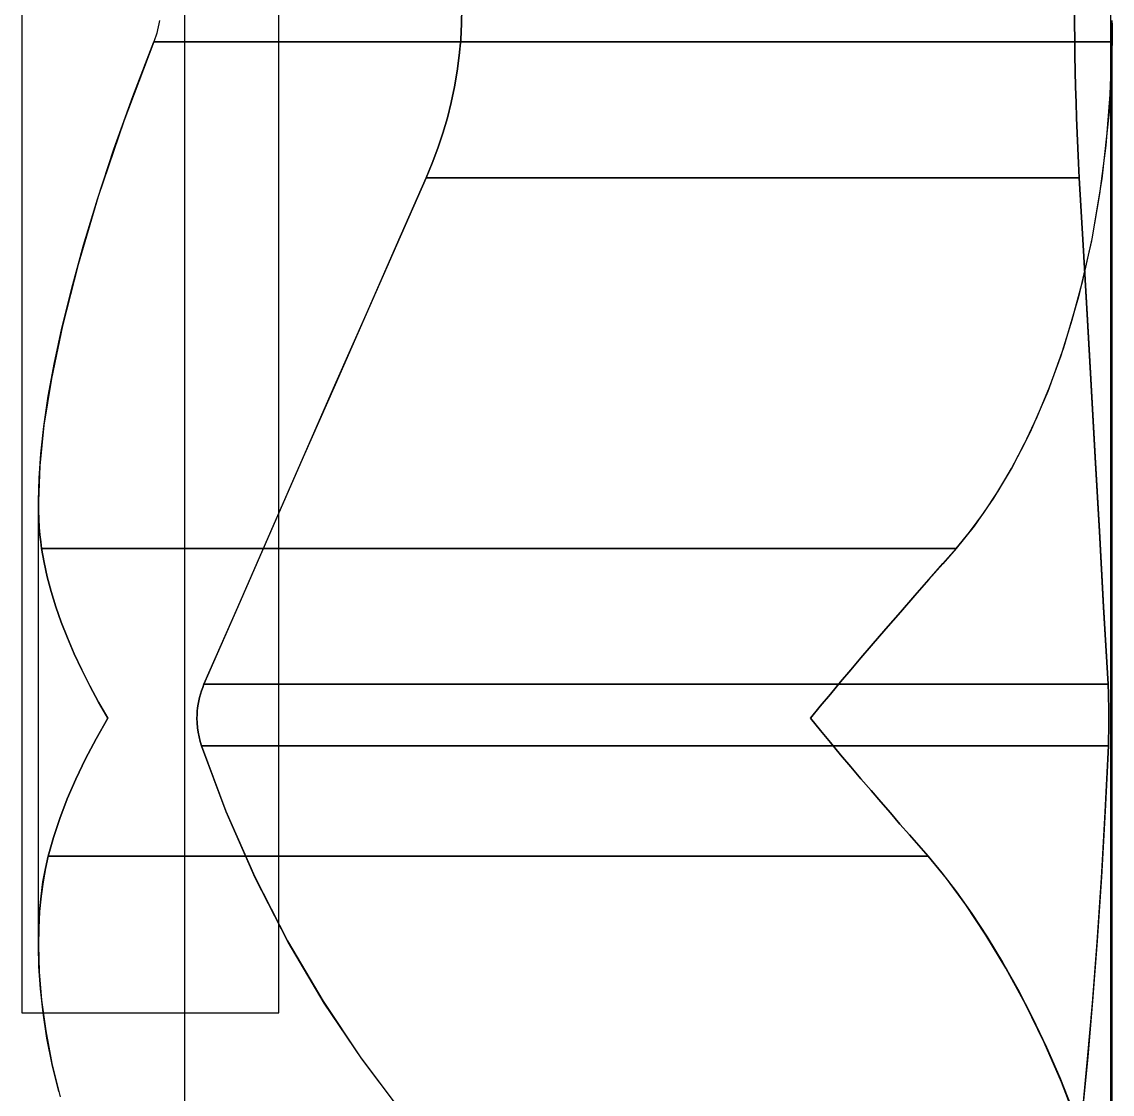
# Model space of a CAD drawing. Header units: millimetres. Extents: x 0 to 21.1, y -10.6 to 6.2.
# Drawn here: x 16.24 to 17.597, y -9.801 to -8.467 of the extents above; entities that cross this region are included whole.
import ezdxf

# ---------------------------------------------------------------- set-up
doc = ezdxf.new("R2010")
doc.units = ezdxf.units.MM
doc.layers.add('MAIN-1', color=7, linetype='Continuous')
doc.layers.add('MAIN-2', color=7, linetype='Continuous')

# ---------------------------------------------------------------- blocks, each defined once
blk = doc.blocks.new('D-Sub9 1.338168-2 right side')
at = {"layer": 'MAIN-1'}
for p, q in [((-1.46, 0), (-1.46, -2.4)), ((-1.2888, -1.1658), (-1.2895, -1.1697)), ((-0.1032, -1.1688), (-0.1032, -1.1657)), ((-1.2911, -1.1774), (-1.2921, -1.1812)), ((-1.2902, -1.1736), (-1.2911, -1.1774)), ((-1.2895, -1.1697), (-1.2902, -1.1736)), ((-0.1032, -1.1728), (-0.1032, -1.1688)), ((-0.1032, -1.1692), (-0.1032, -1.1688)), ((-0.1032, -2.7609), (-0.1032, -1.1688)), ((-0.1032, -1.1697), (-0.1032, -1.1692)), ((-0.1032, -1.1702), (-0.1032, -1.1697)), ((-0.1032, -1.1707), (-0.1032, -1.1702)), ((-0.1032, -1.1712), (-0.1032, -1.1707)), ((-0.1032, -1.1716), (-0.1032, -1.1712)), ((-0.1032, -1.1768), (-0.1032, -1.1728)), ((-0.1032, -1.1808), (-0.1032, -1.1768)), ((-1.2958, -1.1923), (-1.3331, -1.2908)), ((-1.322, -1.2602), (-1.2958, -1.1923)), ((-1.2945, -1.1886), (-1.2958, -1.1923)), ((-0.1033, -1.1923), (-1.2958, -1.1923)), ((-1.2932, -1.185), (-1.2945, -1.1886)), ((-1.2921, -1.1812), (-1.2932, -1.185)), ((-0.1033, -1.1923), (-0.107, -1.2791)), ((-0.1033, -1.1885), (-0.1032, -1.1847)), ((-0.1033, -1.1923), (-0.1033, -1.1885)), ((-0.1032, -1.1847), (-0.1032, -1.1808)), ((-1.3453, -1.3257), (-1.322, -1.2602)), ((-0.107, -1.2791), (-0.1159, -1.3626)), ((-1.3331, -1.2908), (-1.3648, -1.3846)), ((-1.3659, -1.388), (-1.3453, -1.3257)), ((-0.1159, -1.3626), (-0.1288, -1.4395)), ((-1.3648, -1.3846), (-1.39, -1.469)), ((-1.3833, -1.4453), (-1.3659, -1.388)), ((-1.3979, -1.4985), (-1.3833, -1.4453)), ((-0.1288, -1.4395), (-0.145, -1.5095)), ((-1.39, -1.469), (-1.4094, -1.5455)), ((-1.4101, -1.5485), (-1.3979, -1.4985)), ((-0.145, -1.5095), (-0.1637, -1.5728)), ((-1.4094, -1.5455), (-1.4232, -1.6108)), ((-1.4198, -1.5931), (-1.4101, -1.5485)), ((-0.1637, -1.5728), (-0.1834, -1.6272)), ((-1.4271, -1.6331), (-1.4198, -1.5931)), ((-1.4232, -1.6108), (-1.4324, -1.6691)), ((-0.1834, -1.6272), (-0.2053, -1.6775)), ((-1.4326, -1.6708), (-1.4271, -1.6331)), ((-1.4324, -1.6691), (-1.4377, -1.7196)), ((-1.4365, -1.7048), (-1.4326, -1.6708)), ((-0.2053, -1.6775), (-0.2275, -1.7211)), ((-1.4386, -1.7348), (-1.4365, -1.7048)), ((-1.4377, -1.7196), (-1.4393, -1.7636)), ((-0.2275, -1.7211), (-0.2508, -1.7598)), ((-1.4393, -1.7636), (-1.4386, -1.7348)), ((-1.4392, -1.7749), (-1.4393, -1.7636)), ((-1.4393, -2.3145), (-1.4393, -1.7637)), ((-0.2508, -1.7598), (-0.275, -1.7947)), ((-1.4388, -1.7857), (-1.4392, -1.7749)), ((-1.4382, -1.7958), (-1.4388, -1.7857)), ((-1.4375, -1.8052), (-1.4382, -1.7958)), ((-0.275, -1.7947), (-0.2975, -1.8223)), ((-1.4365, -1.814), (-1.4375, -1.8052)), ((-1.4353, -1.8223), (-1.4365, -1.814)), ((-1.4353, -1.8223), (-1.4323, -1.8398)), ((-0.2975, -1.8223), (-1.4353, -1.8223)), ((-0.3141, -1.8412), (-0.2975, -1.8223)), ((-1.4323, -1.8398), (-1.4283, -1.8577)), ((-0.3312, -1.8608), (-0.3141, -1.8412)), ((-1.4283, -1.8577), (-1.4234, -1.8761)), ((-0.3488, -1.8808), (-0.3312, -1.8608)), ((-1.4234, -1.8761), (-1.4176, -1.895)), ((-0.3667, -1.9014), (-0.3488, -1.8808)), ((-1.4176, -1.895), (-1.4109, -1.9142)), ((-0.3849, -1.9223), (-0.3667, -1.9014)), ((-1.4109, -1.9142), (-1.4033, -1.9337)), ((-0.4032, -1.9436), (-0.3849, -1.9223)), ((-1.4033, -1.9337), (-1.3948, -1.9534)), ((-1.3948, -1.9534), (-1.3855, -1.9733)), ((-0.4159, -1.9584), (-0.4032, -1.9436)), ((-0.4286, -1.9733), (-0.4159, -1.9584)), ((-1.3855, -1.9733), (-1.3754, -1.9933)), ((-0.4413, -1.9883), (-0.4286, -1.9733)), ((-1.3754, -1.9933), (-1.3646, -2.0134)), ((-0.4539, -2.0034), (-0.4413, -1.9883)), ((-0.4664, -2.0185), (-0.4539, -2.0034)), ((-1.3646, -2.0134), (-1.3529, -2.0336)), ((-0.4788, -2.0336), (-0.4664, -2.0185)), ((-1.3529, -2.0336), (-1.3674, -2.059)), ((-0.4663, -2.0488), (-0.4788, -2.0336)), ((-0.4538, -2.0639), (-0.4663, -2.0488)), ((-1.3674, -2.059), (-1.3807, -2.0842)), ((-0.4412, -2.0789), (-0.4538, -2.0639)), ((-1.3807, -2.0842), (-1.3927, -2.1092)), ((-0.4285, -2.0939), (-0.4412, -2.0789)), ((-0.4159, -2.1088), (-0.4285, -2.0939)), ((-1.3927, -2.1092), (-1.4034, -2.1338)), ((-0.4032, -2.1236), (-0.4159, -2.1088)), ((-0.3912, -2.1376), (-0.4032, -2.1236)), ((-1.4034, -2.1338), (-1.4128, -2.1581)), ((-0.3792, -2.1514), (-0.3912, -2.1376)), ((-0.3673, -2.1651), (-0.3792, -2.1514)), ((-1.4128, -2.1581), (-1.4207, -2.1819)), ((-0.3555, -2.1787), (-0.3673, -2.1651)), ((-1.4207, -2.1819), (-1.4272, -2.2052)), ((-0.3438, -2.192), (-0.3555, -2.1787)), ((-0.3323, -2.2052), (-0.3438, -2.192)), ((-1.4272, -2.2052), (-1.4307, -2.2204)), ((-0.3323, -2.2052), (-1.4272, -2.2052)), ((-0.3093, -2.233), (-0.3323, -2.2052)), ((-1.4307, -2.2204), (-1.4336, -2.2369)), ((-1.4336, -2.2369), (-1.4361, -2.2548)), ((-0.285, -2.266), (-0.3093, -2.233)), ((-1.4361, -2.2548), (-1.4379, -2.274)), ((-1.4379, -2.274), (-1.439, -2.2945)), ((-0.2599, -2.3037), (-0.285, -2.266)), ((-1.439, -2.2945), (-1.4393, -2.3164)), ((-0.2349, -2.3453), (-0.2599, -2.3037)), ((-1.4393, -2.3164), (-1.4383, -2.349)), ((-1.4387, -2.3425), (-1.4393, -2.3164)), ((-1.4368, -2.3703), (-1.4387, -2.3425)), ((-0.2104, -2.3903), (-0.2349, -2.3453)), ((-1.4383, -2.349), (-1.4354, -2.3844)), ((-1.4336, -2.4), (-1.4368, -2.3703)), ((-1.4354, -2.3844), (-1.4303, -2.4225)), ((-1.46, -2.4), (-1.4336, -2.4)), ((-1.4288, -2.4314), (-1.4336, -2.4)), ((-0.1871, -2.4381), (-0.2104, -2.3903)), ((-1.4303, -2.4225), (-1.4225, -2.4631)), ((-1.4222, -2.4644), (-1.4288, -2.4314)), ((-0.1655, -2.4878), (-0.1871, -2.4381)), ((-1.4225, -2.4631), (-1.4122, -2.5045)), ((-1.414, -2.4979), (-1.4222, -2.4644)), ((-0.1462, -2.5387), (-0.1655, -2.4878))]:
    blk.add_line(p, q, dxfattribs=at)
at = {"layer": 'MAIN-2'}
for p, q in [((-1.14, -2.4), (-1.14, 0.8)), ((-1.2574, 0), (-1.2574, -2.8026)), ((-1.2574, 0), (-1.2574, -2.8026)), ((-1.2574, 0), (-1.2574, -2.8026)), ((-1.2574, 0), (-1.2574, -2.8026)), ((-0.1053, 0), (-0.1053, -2.8026)), ((-0.1053, 0), (-0.1053, -2.8026)), ((-0.1053, 0), (-0.1053, -2.8026)), ((-0.1053, 0), (-0.1053, -2.8026)), ((-0.9128, -1.1697), (-0.9125, -1.15)), ((-0.9125, -1.15), (-0.9128, -1.1697)), ((-0.9128, -1.1697), (-0.9125, -1.15)), ((-0.9125, -1.15), (-0.9128, -1.1697)), ((-0.1499, -1.15), (-0.1499, -1.1697)), ((-0.1499, -1.1697), (-0.1499, -1.15)), ((-0.1499, -1.15), (-0.1499, -1.1697)), ((-0.1499, -1.1697), (-0.1499, -1.15)), ((-0.9139, -1.1894), (-0.9128, -1.1697)), ((-0.9128, -1.1697), (-0.9139, -1.1894)), ((-0.9139, -1.1894), (-0.9128, -1.1697)), ((-0.9128, -1.1697), (-0.9139, -1.1894)), ((-0.1499, -1.1697), (-0.1497, -1.1894)), ((-0.1497, -1.1894), (-0.1499, -1.1697)), ((-0.1499, -1.1697), (-0.1497, -1.1894)), ((-0.1497, -1.1894), (-0.1499, -1.1697)), ((-0.1032, -1.1688), (-0.1032, -1.1728)), ((-0.1032, -1.1688), (-0.1032, -1.1728)), ((-0.1032, -1.1752), (-0.1032, -1.1716)), ((-0.1032, -1.1728), (-0.1032, -1.1768)), ((-0.1032, -1.1728), (-0.1032, -1.1768)), ((-0.1032, -1.1787), (-0.1032, -1.1752)), ((-0.1032, -1.1768), (-0.1032, -1.1808)), ((-0.1032, -1.1768), (-0.1032, -1.1808)), ((-0.1032, -1.1822), (-0.1032, -1.1787)), ((-0.1033, -1.1923), (-1.2958, -1.1923)), ((-1.2958, -1.1923), (-0.1033, -1.1923)), ((-1.2958, -1.1923), (-0.1033, -1.1923)), ((-0.9158, -1.2091), (-0.9139, -1.1894)), ((-0.9139, -1.1894), (-0.9158, -1.2091)), ((-0.9158, -1.2091), (-0.9139, -1.1894)), ((-0.9139, -1.1894), (-0.9158, -1.2091)), ((-0.1497, -1.1894), (-0.1495, -1.2091)), ((-0.1495, -1.2091), (-0.1497, -1.1894)), ((-0.1497, -1.1894), (-0.1495, -1.2091)), ((-0.1495, -1.2091), (-0.1497, -1.1894)), ((-0.1033, -1.1923), (-0.107, -1.2791)), ((-0.1056, -1.2578), (-0.1033, -1.1923)), ((-0.1056, -1.2578), (-0.1033, -1.1923)), ((-0.1032, -1.1847), (-0.1033, -1.1885)), ((-0.1032, -1.1847), (-0.1033, -1.1885)), ((-0.1033, -1.1889), (-0.1032, -1.1856)), ((-0.1033, -1.1885), (-0.1033, -1.1923)), ((-0.1033, -1.1885), (-0.1033, -1.1923)), ((-0.1033, -1.1923), (-0.1033, -1.1889)), ((-0.1032, -1.1808), (-0.1032, -1.1847)), ((-0.1032, -1.1808), (-0.1032, -1.1847)), ((-0.1032, -1.1856), (-0.1032, -1.1822)), ((-0.9184, -1.2287), (-0.9158, -1.2091)), ((-0.9158, -1.2091), (-0.9184, -1.2287)), ((-0.9184, -1.2287), (-0.9158, -1.2091)), ((-0.9158, -1.2091), (-0.9184, -1.2287)), ((-0.1495, -1.2091), (-0.1492, -1.2287)), ((-0.1492, -1.2287), (-0.1495, -1.2091)), ((-0.1495, -1.2091), (-0.1492, -1.2287)), ((-0.1492, -1.2287), (-0.1495, -1.2091)), ((-0.9217, -1.2482), (-0.9184, -1.2287)), ((-0.9184, -1.2287), (-0.9217, -1.2482)), ((-0.9217, -1.2482), (-0.9184, -1.2287)), ((-0.9184, -1.2287), (-0.9217, -1.2482)), ((-0.1492, -1.2287), (-0.1487, -1.2482)), ((-0.1487, -1.2482), (-0.1492, -1.2287)), ((-0.1492, -1.2287), (-0.1487, -1.2482)), ((-0.1487, -1.2482), (-0.1492, -1.2287)), ((-0.9258, -1.2676), (-0.9217, -1.2482)), ((-0.9217, -1.2482), (-0.9258, -1.2676)), ((-0.9258, -1.2676), (-0.9217, -1.2482)), ((-0.9217, -1.2482), (-0.9258, -1.2676)), ((-0.1487, -1.2482), (-0.1482, -1.2676)), ((-0.1482, -1.2676), (-0.1487, -1.2482)), ((-0.1487, -1.2482), (-0.1482, -1.2676)), ((-0.1482, -1.2676), (-0.1487, -1.2482)), ((-0.1108, -1.321), (-0.1056, -1.2578)), ((-0.1108, -1.321), (-0.1056, -1.2578)), ((-0.9305, -1.2868), (-0.9258, -1.2676)), ((-0.9258, -1.2676), (-0.9305, -1.2868)), ((-0.9305, -1.2868), (-0.9258, -1.2676)), ((-0.9258, -1.2676), (-0.9305, -1.2868)), ((-0.1482, -1.2676), (-0.1476, -1.2868)), ((-0.1476, -1.2868), (-0.1482, -1.2676)), ((-0.1482, -1.2676), (-0.1476, -1.2868)), ((-0.1476, -1.2868), (-0.1482, -1.2676)), ((-0.9361, -1.3058), (-0.9305, -1.2868)), ((-0.9305, -1.2868), (-0.9361, -1.3058)), ((-0.9361, -1.3058), (-0.9305, -1.2868)), ((-0.9305, -1.2868), (-0.9361, -1.3058)), ((-0.1476, -1.2868), (-0.1469, -1.3058)), ((-0.1469, -1.3058), (-0.1476, -1.2868)), ((-0.1476, -1.2868), (-0.1469, -1.3058)), ((-0.1469, -1.3058), (-0.1476, -1.2868)), ((-0.107, -1.2791), (-0.1159, -1.3626)), ((-0.9423, -1.3246), (-0.9361, -1.3058)), ((-0.9361, -1.3058), (-0.9423, -1.3246)), ((-0.9423, -1.3246), (-0.9361, -1.3058)), ((-0.9361, -1.3058), (-0.9423, -1.3246)), ((-0.1469, -1.3058), (-0.1461, -1.3246)), ((-0.1461, -1.3246), (-0.1469, -1.3058)), ((-0.1469, -1.3058), (-0.1461, -1.3246)), ((-0.1461, -1.3246), (-0.1469, -1.3058)), ((-0.9492, -1.3431), (-0.9423, -1.3246)), ((-0.9423, -1.3246), (-0.9492, -1.3431)), ((-0.9492, -1.3431), (-0.9423, -1.3246)), ((-0.9423, -1.3246), (-0.9492, -1.3431)), ((-0.1461, -1.3246), (-0.1452, -1.3431)), ((-0.1452, -1.3431), (-0.1461, -1.3246)), ((-0.1461, -1.3246), (-0.1452, -1.3431)), ((-0.1452, -1.3431), (-0.1461, -1.3246)), ((-0.1186, -1.3814), (-0.1108, -1.321)), ((-0.1186, -1.3814), (-0.1108, -1.321)), ((-0.9569, -1.3613), (-0.9492, -1.3431)), ((-0.9492, -1.3431), (-0.9569, -1.3613)), ((-0.9569, -1.3613), (-0.9492, -1.3431)), ((-0.9492, -1.3431), (-0.9569, -1.3613)), ((-0.1452, -1.3431), (-0.1442, -1.3613)), ((-0.1442, -1.3613), (-0.1452, -1.3431)), ((-0.1452, -1.3431), (-0.1442, -1.3613)), ((-0.1442, -1.3613), (-0.1452, -1.3431)), ((-0.9939, -1.4453), (-0.9569, -1.3613)), ((-0.9939, -1.4453), (-0.9569, -1.3613)), ((-0.9569, -1.3613), (-0.9938, -1.4451)), ((-0.9569, -1.3613), (-0.9938, -1.4451)), ((-0.1442, -1.3613), (-0.9569, -1.3613)), ((-0.9569, -1.3613), (-0.1442, -1.3613)), ((-0.1442, -1.3613), (-0.9569, -1.3613)), ((-0.9569, -1.3613), (-0.1442, -1.3613)), ((-0.1394, -1.4453), (-0.1442, -1.3613)), ((-0.1442, -1.3613), (-0.1394, -1.4451)), ((-0.1394, -1.4453), (-0.1442, -1.3613)), ((-0.1442, -1.3613), (-0.1394, -1.4451)), ((-0.1159, -1.3626), (-0.1288, -1.4395)), ((-0.1283, -1.4372), (-0.1186, -1.3814)), ((-0.1283, -1.4372), (-0.1186, -1.3814)), ((-0.1398, -1.489), (-0.1283, -1.4372)), ((-0.1398, -1.489), (-0.1283, -1.4372)), ((-1.0317, -1.5313), (-0.9939, -1.4453)), ((-1.0317, -1.5313), (-0.9939, -1.4453)), ((-0.9938, -1.4451), (-1.0316, -1.531)), ((-0.9938, -1.4451), (-1.0316, -1.531)), ((-0.1288, -1.4395), (-0.145, -1.5095)), ((-0.1394, -1.4451), (-0.1345, -1.531)), ((-0.1394, -1.4451), (-0.1345, -1.531)), ((-0.1345, -1.5313), (-0.1394, -1.4453)), ((-0.1345, -1.5313), (-0.1394, -1.4453)), ((-0.153, -1.538), (-0.1398, -1.489)), ((-0.153, -1.538), (-0.1398, -1.489)), ((-0.145, -1.5095), (-0.1637, -1.5728)), ((-1.0704, -1.6193), (-1.0317, -1.5313)), ((-1.0704, -1.6193), (-1.0317, -1.5313)), ((-1.0316, -1.531), (-1.0702, -1.6189)), ((-1.0316, -1.531), (-1.0702, -1.6189)), ((-0.1345, -1.531), (-0.1295, -1.6189)), ((-0.1345, -1.531), (-0.1295, -1.6189)), ((-0.1295, -1.6193), (-0.1345, -1.5313)), ((-0.1295, -1.6193), (-0.1345, -1.5313)), ((-0.1669, -1.5823), (-0.153, -1.538)), ((-0.1669, -1.5823), (-0.153, -1.538)), ((-0.1637, -1.5728), (-0.1834, -1.6272)), ((-0.1813, -1.6217), (-0.1669, -1.5823)), ((-0.1813, -1.6217), (-0.1669, -1.5823)), ((-1.1099, -1.7093), (-1.0704, -1.6193)), ((-1.1099, -1.7093), (-1.0704, -1.6193)), ((-1.0702, -1.6189), (-1.1097, -1.7089)), ((-1.0702, -1.6189), (-1.1097, -1.7089)), ((-0.1834, -1.6272), (-0.2053, -1.6775)), ((-0.1967, -1.6587), (-0.1813, -1.6217)), ((-0.1967, -1.6587), (-0.1813, -1.6217)), ((-0.1295, -1.6189), (-0.1244, -1.7089)), ((-0.1295, -1.6189), (-0.1244, -1.7089)), ((-0.1244, -1.7093), (-0.1295, -1.6193)), ((-0.1244, -1.7093), (-0.1295, -1.6193)), ((-0.2128, -1.693), (-0.1967, -1.6587)), ((-0.2128, -1.693), (-0.1967, -1.6587)), ((-0.2053, -1.6775), (-0.2275, -1.7211)), ((-0.2286, -1.7231), (-0.2128, -1.693)), ((-0.2286, -1.7231), (-0.2128, -1.693)), ((-1.1502, -1.8013), (-1.1099, -1.7093)), ((-1.1502, -1.8013), (-1.1099, -1.7093)), ((-1.1097, -1.7089), (-1.1501, -1.801)), ((-1.1097, -1.7089), (-1.1501, -1.801)), ((-0.1244, -1.7089), (-0.1192, -1.801)), ((-0.1244, -1.7089), (-0.1192, -1.801)), ((-0.1192, -1.8013), (-0.1244, -1.7093)), ((-0.1192, -1.8013), (-0.1244, -1.7093)), ((-0.2275, -1.7211), (-0.2508, -1.7598)), ((-0.2452, -1.7511), (-0.2286, -1.7231)), ((-0.2452, -1.7511), (-0.2286, -1.7231)), ((-1.4392, -1.7749), (-1.4393, -1.7636)), ((-1.4393, -1.7636), (-1.4392, -1.7751)), ((-1.4393, -1.7636), (-1.4392, -1.7751)), ((-1.4393, -2.3145), (-1.4393, -1.7637)), ((-0.2508, -1.7598), (-0.275, -1.7947)), ((-0.263, -1.7781), (-0.2452, -1.7511)), ((-0.263, -1.7781), (-0.2452, -1.7511)), ((-1.4388, -1.7857), (-1.4392, -1.7749)), ((-1.4392, -1.7751), (-1.4388, -1.7861)), ((-1.4392, -1.7751), (-1.4388, -1.7861)), ((-1.4382, -1.7958), (-1.4388, -1.7857)), ((-1.4388, -1.7861), (-1.4382, -1.7962)), ((-1.4388, -1.7861), (-1.4382, -1.7962)), ((-0.2806, -1.8019), (-0.263, -1.7781)), ((-0.2806, -1.8019), (-0.263, -1.7781)), ((-1.4375, -1.8052), (-1.4382, -1.7958)), ((-1.4382, -1.7962), (-1.4374, -1.8056)), ((-1.4382, -1.7962), (-1.4374, -1.8056)), ((-1.1913, -1.8953), (-1.1502, -1.8013)), ((-1.1913, -1.8953), (-1.1502, -1.8013)), ((-1.1501, -1.801), (-1.1912, -1.8951)), ((-1.1501, -1.801), (-1.1912, -1.8951)), ((-0.275, -1.7947), (-0.2975, -1.8223)), ((-0.2975, -1.8223), (-0.2806, -1.8019)), ((-0.2975, -1.8223), (-0.2806, -1.8019)), ((-0.1192, -1.801), (-0.1139, -1.8951)), ((-0.1192, -1.801), (-0.1139, -1.8951)), ((-0.1139, -1.8953), (-0.1192, -1.8013)), ((-0.1139, -1.8953), (-0.1192, -1.8013)), ((-1.4365, -1.814), (-1.4375, -1.8052)), ((-1.4374, -1.8056), (-1.4364, -1.8142)), ((-1.4374, -1.8056), (-1.4364, -1.8142)), ((-1.4353, -1.8223), (-1.4365, -1.814)), ((-1.4364, -1.8142), (-1.4353, -1.8223)), ((-1.4364, -1.8142), (-1.4353, -1.8223)), ((-1.4353, -1.8223), (-1.4323, -1.8398)), ((-0.2975, -1.8223), (-1.4353, -1.8223)), ((-1.4353, -1.8223), (-0.2975, -1.8223)), ((-1.4323, -1.8398), (-1.4353, -1.8223)), ((-1.4353, -1.8223), (-0.2975, -1.8223)), ((-1.4323, -1.8398), (-1.4353, -1.8223)), ((-0.2975, -1.8223), (-0.3141, -1.8413)), ((-0.2975, -1.8223), (-0.3141, -1.8413)), ((-0.3141, -1.8412), (-0.2975, -1.8223)), ((-1.4323, -1.8398), (-1.4283, -1.8577)), ((-1.4283, -1.8577), (-1.4323, -1.8398)), ((-1.4283, -1.8577), (-1.4323, -1.8398)), ((-0.3312, -1.8608), (-0.3141, -1.8412)), ((-0.3141, -1.8413), (-0.3312, -1.8608)), ((-0.3141, -1.8413), (-0.3312, -1.8608)), ((-1.4283, -1.8577), (-1.4234, -1.8761)), ((-1.4234, -1.8761), (-1.4283, -1.8577)), ((-1.4234, -1.8761), (-1.4283, -1.8577)), ((-0.3312, -1.8608), (-0.3488, -1.8809)), ((-0.3312, -1.8608), (-0.3488, -1.8809)), ((-0.3488, -1.8808), (-0.3312, -1.8608)), ((-1.4234, -1.8761), (-1.4176, -1.895)), ((-1.4176, -1.895), (-1.4234, -1.8761)), ((-1.4176, -1.895), (-1.4234, -1.8761)), ((-0.3667, -1.9014), (-0.3488, -1.8808)), ((-0.3488, -1.8809), (-0.3667, -1.9014)), ((-0.3488, -1.8809), (-0.3667, -1.9014)), ((-1.4176, -1.895), (-1.4109, -1.9142)), ((-1.4109, -1.9142), (-1.4176, -1.895)), ((-1.4109, -1.9142), (-1.4176, -1.895)), ((-1.1912, -1.8951), (-1.2333, -1.9913)), ((-1.1912, -1.8951), (-1.2333, -1.9913)), ((-1.2333, -1.9913), (-1.1913, -1.8953)), ((-1.2333, -1.9913), (-1.1913, -1.8953)), ((-0.1139, -1.8951), (-0.1084, -1.9913)), ((-0.1139, -1.8951), (-0.1084, -1.9913)), ((-0.1084, -1.9913), (-0.1139, -1.8953)), ((-0.1084, -1.9913), (-0.1139, -1.8953)), ((-0.3667, -1.9014), (-0.3849, -1.9223)), ((-0.3667, -1.9014), (-0.3849, -1.9223)), ((-0.3849, -1.9223), (-0.3667, -1.9014)), ((-1.4109, -1.9142), (-1.4033, -1.9337)), ((-1.4033, -1.9337), (-1.4109, -1.9142)), ((-1.4033, -1.9337), (-1.4109, -1.9142)), ((-0.3849, -1.9223), (-0.4032, -1.9436)), ((-0.3849, -1.9223), (-0.4032, -1.9436)), ((-0.4032, -1.9436), (-0.3849, -1.9223)), ((-1.4033, -1.9337), (-1.3948, -1.9534)), ((-1.3948, -1.9534), (-1.4033, -1.9337)), ((-1.3948, -1.9534), (-1.4033, -1.9337)), ((-1.3948, -1.9534), (-1.3855, -1.9733)), ((-1.3855, -1.9733), (-1.3948, -1.9534)), ((-1.3855, -1.9733), (-1.3948, -1.9534)), ((-0.4159, -1.9584), (-0.4032, -1.9436)), ((-0.4032, -1.9436), (-0.4159, -1.9584)), ((-0.4032, -1.9436), (-0.4159, -1.9584)), ((-0.4286, -1.9733), (-0.4159, -1.9584)), ((-0.4159, -1.9584), (-0.4286, -1.9733)), ((-0.4159, -1.9584), (-0.4286, -1.9733)), ((-1.3855, -1.9733), (-1.3754, -1.9933)), ((-1.3754, -1.9933), (-1.3855, -1.9733)), ((-1.3754, -1.9933), (-1.3855, -1.9733)), ((-0.4413, -1.9883), (-0.4286, -1.9733)), ((-0.4286, -1.9733), (-0.4413, -1.9883)), ((-0.4286, -1.9733), (-0.4413, -1.9883)), ((-1.3754, -1.9933), (-1.3646, -2.0134)), ((-1.3646, -2.0134), (-1.3754, -1.9933)), ((-1.3646, -2.0134), (-1.3754, -1.9933)), ((-1.2349, -1.9953), (-1.2333, -1.9913)), ((-1.2333, -1.9913), (-1.2349, -1.9953)), ((-1.2349, -1.9953), (-1.2333, -1.9913)), ((-1.2333, -1.9913), (-1.2349, -1.9953)), ((-0.1084, -1.9913), (-1.2333, -1.9913)), ((-1.2333, -1.9913), (-0.1084, -1.9913)), ((-0.1084, -1.9913), (-1.2333, -1.9913)), ((-1.2333, -1.9913), (-0.1084, -1.9913)), ((-0.4539, -2.0034), (-0.4413, -1.9883)), ((-0.4413, -1.9883), (-0.4539, -2.0034)), ((-0.4413, -1.9883), (-0.4539, -2.0034)), ((-0.1084, -1.9913), (-0.1082, -1.9953)), ((-0.1082, -1.9953), (-0.1084, -1.9913)), ((-0.1084, -1.9913), (-0.1082, -1.9953)), ((-0.1082, -1.9953), (-0.1084, -1.9913)), ((-1.2398, -2.0119), (-1.2389, -2.0077)), ((-1.2389, -2.0077), (-1.2398, -2.0119)), ((-1.2398, -2.0119), (-1.2389, -2.0077)), ((-1.2389, -2.0077), (-1.2398, -2.0119)), ((-1.2389, -2.0077), (-1.2377, -2.0035)), ((-1.2377, -2.0035), (-1.2389, -2.0077)), ((-1.2389, -2.0077), (-1.2377, -2.0035)), ((-1.2377, -2.0035), (-1.2389, -2.0077)), ((-1.2377, -2.0035), (-1.2364, -1.9994)), ((-1.2364, -1.9994), (-1.2377, -2.0035)), ((-1.2377, -2.0035), (-1.2364, -1.9994)), ((-1.2364, -1.9994), (-1.2377, -2.0035)), ((-1.2364, -1.9994), (-1.2349, -1.9953)), ((-1.2349, -1.9953), (-1.2364, -1.9994)), ((-1.2364, -1.9994), (-1.2349, -1.9953)), ((-1.2349, -1.9953), (-1.2364, -1.9994)), ((-0.4664, -2.0185), (-0.4539, -2.0034)), ((-0.4539, -2.0034), (-0.4664, -2.0185)), ((-0.4539, -2.0034), (-0.4664, -2.0185)), ((-0.1082, -1.9953), (-0.108, -1.9994)), ((-0.108, -1.9994), (-0.1082, -1.9953)), ((-0.1082, -1.9953), (-0.108, -1.9994)), ((-0.108, -1.9994), (-0.1082, -1.9953)), ((-0.108, -1.9994), (-0.1079, -2.0035)), ((-0.1079, -2.0035), (-0.108, -1.9994)), ((-0.108, -1.9994), (-0.1079, -2.0035)), ((-0.1079, -2.0035), (-0.108, -1.9994)), ((-0.1079, -2.0035), (-0.1077, -2.0077)), ((-0.1077, -2.0077), (-0.1079, -2.0035)), ((-0.1079, -2.0035), (-0.1077, -2.0077)), ((-0.1077, -2.0077), (-0.1079, -2.0035)), ((-0.1077, -2.0077), (-0.1076, -2.0119)), ((-0.1076, -2.0119), (-0.1077, -2.0077)), ((-0.1077, -2.0077), (-0.1076, -2.0119)), ((-0.1076, -2.0119), (-0.1077, -2.0077)), ((-1.3646, -2.0134), (-1.3529, -2.0336)), ((-1.3529, -2.0336), (-1.3646, -2.0134)), ((-1.3529, -2.0336), (-1.3646, -2.0134)), ((-1.2417, -2.0249), (-1.2413, -2.0205)), ((-1.2413, -2.0205), (-1.2417, -2.0249)), ((-1.2417, -2.0249), (-1.2413, -2.0205)), ((-1.2413, -2.0205), (-1.2417, -2.0249)), ((-1.2413, -2.0205), (-1.2406, -2.0162)), ((-1.2406, -2.0162), (-1.2413, -2.0205)), ((-1.2413, -2.0205), (-1.2406, -2.0162)), ((-1.2406, -2.0162), (-1.2413, -2.0205)), ((-1.2406, -2.0162), (-1.2398, -2.0119)), ((-1.2398, -2.0119), (-1.2406, -2.0162)), ((-1.2406, -2.0162), (-1.2398, -2.0119)), ((-1.2398, -2.0119), (-1.2406, -2.0162)), ((-0.4788, -2.0336), (-0.4664, -2.0185)), ((-0.4664, -2.0185), (-0.4788, -2.0336)), ((-0.4664, -2.0185), (-0.4788, -2.0336)), ((-0.1076, -2.0119), (-0.1075, -2.0162)), ((-0.1075, -2.0162), (-0.1076, -2.0119)), ((-0.1076, -2.0119), (-0.1075, -2.0162)), ((-0.1075, -2.0162), (-0.1076, -2.0119)), ((-0.1075, -2.0162), (-0.1074, -2.0205)), ((-0.1074, -2.0205), (-0.1075, -2.0162)), ((-0.1075, -2.0162), (-0.1074, -2.0205)), ((-0.1074, -2.0205), (-0.1075, -2.0162)), ((-0.1074, -2.0205), (-0.1074, -2.0249)), ((-0.1074, -2.0249), (-0.1074, -2.0205)), ((-0.1074, -2.0205), (-0.1074, -2.0249)), ((-0.1074, -2.0249), (-0.1074, -2.0205)), ((-1.3674, -2.059), (-1.3529, -2.0336)), ((-1.3674, -2.059), (-1.3529, -2.0336)), ((-1.3529, -2.0336), (-1.3674, -2.059)), ((-1.2421, -2.0336), (-1.242, -2.0292)), ((-1.242, -2.0292), (-1.2421, -2.0336)), ((-1.2421, -2.0336), (-1.242, -2.0292)), ((-1.242, -2.0292), (-1.2421, -2.0336)), ((-1.2421, -2.0336), (-1.2419, -2.0394)), ((-1.2419, -2.0394), (-1.2421, -2.0336)), ((-1.2421, -2.0336), (-1.2419, -2.0394)), ((-1.2419, -2.0394), (-1.2421, -2.0336)), ((-1.242, -2.0292), (-1.2417, -2.0249)), ((-1.2417, -2.0249), (-1.242, -2.0292)), ((-1.242, -2.0292), (-1.2417, -2.0249)), ((-1.2417, -2.0249), (-1.242, -2.0292)), ((-0.4788, -2.0336), (-0.4663, -2.0488)), ((-0.4788, -2.0336), (-0.4663, -2.0488)), ((-0.4663, -2.0488), (-0.4788, -2.0336)), ((-0.1074, -2.0249), (-0.1073, -2.0292)), ((-0.1073, -2.0292), (-0.1074, -2.0249)), ((-0.1074, -2.0249), (-0.1073, -2.0292)), ((-0.1073, -2.0292), (-0.1074, -2.0249)), ((-0.1073, -2.0292), (-0.1073, -2.0336)), ((-0.1073, -2.0336), (-0.1073, -2.0292)), ((-0.1073, -2.0292), (-0.1073, -2.0336)), ((-0.1073, -2.0336), (-0.1073, -2.0292)), ((-0.1073, -2.0394), (-0.1073, -2.0336)), ((-0.1073, -2.0336), (-0.1073, -2.0394)), ((-0.1073, -2.0394), (-0.1073, -2.0336)), ((-0.1073, -2.0336), (-0.1073, -2.0394)), ((-1.2419, -2.0394), (-1.2414, -2.0453)), ((-1.2414, -2.0453), (-1.2419, -2.0394)), ((-1.2419, -2.0394), (-1.2414, -2.0453)), ((-1.2414, -2.0453), (-1.2419, -2.0394)), ((-1.2414, -2.0453), (-1.2406, -2.051)), ((-1.2406, -2.051), (-1.2414, -2.0453)), ((-1.2414, -2.0453), (-1.2406, -2.051)), ((-1.2406, -2.051), (-1.2414, -2.0453)), ((-0.4538, -2.0639), (-0.4663, -2.0488)), ((-0.1075, -2.051), (-0.1074, -2.0453)), ((-0.1074, -2.0453), (-0.1075, -2.051)), ((-0.1075, -2.051), (-0.1074, -2.0453)), ((-0.1074, -2.0453), (-0.1075, -2.051)), ((-0.1074, -2.0453), (-0.1073, -2.0394)), ((-0.1073, -2.0394), (-0.1074, -2.0453)), ((-0.1074, -2.0453), (-0.1073, -2.0394)), ((-0.1073, -2.0394), (-0.1074, -2.0453)), ((-1.3807, -2.0842), (-1.3674, -2.059)), ((-1.3807, -2.0842), (-1.3674, -2.059)), ((-1.3674, -2.059), (-1.3807, -2.0842)), ((-1.2406, -2.051), (-1.2395, -2.0568)), ((-1.2395, -2.0568), (-1.2406, -2.051)), ((-1.2406, -2.051), (-1.2395, -2.0568)), ((-1.2395, -2.0568), (-1.2406, -2.051)), ((-1.2395, -2.0568), (-1.2381, -2.0624)), ((-1.2381, -2.0624), (-1.2395, -2.0568)), ((-1.2395, -2.0568), (-1.2381, -2.0624)), ((-1.2381, -2.0624), (-1.2395, -2.0568)), ((-0.4663, -2.0488), (-0.4538, -2.0639)), ((-0.4663, -2.0488), (-0.4538, -2.0639)), ((-0.1078, -2.0624), (-0.1076, -2.0568)), ((-0.1076, -2.0568), (-0.1078, -2.0624)), ((-0.1078, -2.0624), (-0.1076, -2.0568)), ((-0.1076, -2.0568), (-0.1078, -2.0624)), ((-0.1076, -2.0568), (-0.1075, -2.051)), ((-0.1075, -2.051), (-0.1076, -2.0568)), ((-0.1076, -2.0568), (-0.1075, -2.051)), ((-0.1075, -2.051), (-0.1076, -2.0568)), ((-1.2381, -2.0624), (-1.2364, -2.0679)), ((-1.2364, -2.0679), (-1.2381, -2.0624)), ((-1.2381, -2.0624), (-1.2364, -2.0679)), ((-1.2364, -2.0679), (-1.2381, -2.0624)), ((-1.2364, -2.0679), (-0.108, -2.0679)), ((-0.108, -2.0679), (-1.2364, -2.0679)), ((-1.2364, -2.0679), (-0.108, -2.0679)), ((-0.108, -2.0679), (-1.2364, -2.0679)), ((-1.2058, -2.1498), (-1.2364, -2.0679)), ((-1.2364, -2.0679), (-1.206, -2.1492)), ((-1.2058, -2.1498), (-1.2364, -2.0679)), ((-1.2364, -2.0679), (-1.206, -2.1492)), ((-0.4538, -2.0639), (-0.4412, -2.0789)), ((-0.4538, -2.0639), (-0.4412, -2.0789)), ((-0.4412, -2.0789), (-0.4538, -2.0639)), ((-0.108, -2.0679), (-0.112, -2.1492)), ((-0.112, -2.1498), (-0.108, -2.0679)), ((-0.108, -2.0679), (-0.112, -2.1492)), ((-0.112, -2.1498), (-0.108, -2.0679)), ((-0.108, -2.0679), (-0.1078, -2.0624)), ((-0.1078, -2.0624), (-0.108, -2.0679)), ((-0.108, -2.0679), (-0.1078, -2.0624)), ((-0.1078, -2.0624), (-0.108, -2.0679)), ((-1.3927, -2.1092), (-1.3807, -2.0842)), ((-1.3927, -2.1092), (-1.3807, -2.0842)), ((-1.3807, -2.0842), (-1.3927, -2.1092)), ((-0.4412, -2.0789), (-0.4285, -2.0939)), ((-0.4412, -2.0789), (-0.4285, -2.0939)), ((-0.4285, -2.0939), (-0.4412, -2.0789)), ((-0.4285, -2.0939), (-0.4159, -2.1088)), ((-0.4285, -2.0939), (-0.4159, -2.1088)), ((-0.4159, -2.1088), (-0.4285, -2.0939)), ((-1.4034, -2.1338), (-1.3927, -2.1092)), ((-1.4034, -2.1338), (-1.3927, -2.1092)), ((-1.3927, -2.1092), (-1.4034, -2.1338)), ((-0.4159, -2.1088), (-0.4032, -2.1236)), ((-0.4159, -2.1088), (-0.4032, -2.1236)), ((-0.4032, -2.1236), (-0.4159, -2.1088)), ((-0.4032, -2.1236), (-0.3912, -2.1376)), ((-0.4032, -2.1236), (-0.3912, -2.1376)), ((-0.3912, -2.1376), (-0.4032, -2.1236)), ((-1.4128, -2.1581), (-1.4034, -2.1338)), ((-1.4128, -2.1581), (-1.4034, -2.1338)), ((-1.4034, -2.1338), (-1.4128, -2.1581)), ((-0.3912, -2.1376), (-0.3792, -2.1514)), ((-0.3912, -2.1376), (-0.3792, -2.1514)), ((-0.3792, -2.1514), (-0.3912, -2.1376)), ((-1.206, -2.1492), (-1.1701, -2.2307)), ((-1.206, -2.1492), (-1.1701, -2.2307)), ((-1.1695, -2.232), (-1.2058, -2.1498)), ((-1.1695, -2.232), (-1.2058, -2.1498)), ((-0.3792, -2.1514), (-0.3673, -2.1651)), ((-0.3792, -2.1514), (-0.3673, -2.1651)), ((-0.3673, -2.1651), (-0.3792, -2.1514)), ((-0.1167, -2.232), (-0.112, -2.1498)), ((-0.1167, -2.232), (-0.112, -2.1498)), ((-0.112, -2.1492), (-0.1166, -2.2307)), ((-0.112, -2.1492), (-0.1166, -2.2307)), ((-1.4207, -2.1819), (-1.4128, -2.1581)), ((-1.4207, -2.1819), (-1.4128, -2.1581)), ((-1.4128, -2.1581), (-1.4207, -2.1819)), ((-0.3673, -2.1651), (-0.3555, -2.1787)), ((-0.3673, -2.1651), (-0.3555, -2.1787)), ((-0.3555, -2.1787), (-0.3673, -2.1651)), ((-1.4272, -2.2052), (-1.4207, -2.1819)), ((-1.4272, -2.2052), (-1.4207, -2.1819)), ((-1.4207, -2.1819), (-1.4272, -2.2052)), ((-0.3555, -2.1787), (-0.3438, -2.192)), ((-0.3555, -2.1787), (-0.3438, -2.192)), ((-0.3438, -2.192), (-0.3555, -2.1787)), ((-0.3438, -2.192), (-0.3323, -2.2052)), ((-0.3438, -2.192), (-0.3323, -2.2052)), ((-0.3323, -2.2052), (-0.3438, -2.192)), ((-1.4272, -2.2052), (-1.4307, -2.2204)), ((-1.4307, -2.2205), (-1.4272, -2.2052)), ((-1.4307, -2.2205), (-1.4272, -2.2052)), ((-1.4272, -2.2052), (-0.3323, -2.2052)), ((-1.4272, -2.2052), (-0.3323, -2.2052)), ((-0.3323, -2.2052), (-1.4272, -2.2052)), ((-0.3323, -2.2052), (-0.315, -2.2259)), ((-0.3323, -2.2052), (-0.315, -2.2259)), ((-0.3094, -2.2329), (-0.3323, -2.2052)), ((-1.4337, -2.237), (-1.4307, -2.2205)), ((-1.4337, -2.237), (-1.4307, -2.2205)), ((-1.4307, -2.2204), (-1.4336, -2.2369)), ((-1.4336, -2.2369), (-1.4361, -2.2548)), ((-1.4361, -2.2549), (-1.4337, -2.237)), ((-1.4361, -2.2549), (-1.4337, -2.237)), ((-1.1701, -2.2307), (-1.1294, -2.3103)), ((-1.1701, -2.2307), (-1.1294, -2.3103)), ((-1.1284, -2.3122), (-1.1695, -2.232)), ((-1.1284, -2.3122), (-1.1695, -2.232)), ((-0.315, -2.2259), (-0.2968, -2.2496)), ((-0.315, -2.2259), (-0.2968, -2.2496)), ((-0.2852, -2.2657), (-0.3094, -2.2329)), ((-0.122, -2.3122), (-0.1167, -2.232)), ((-0.122, -2.3122), (-0.1167, -2.232)), ((-0.1166, -2.2307), (-0.1219, -2.3103)), ((-0.1166, -2.2307), (-0.1219, -2.3103)), ((-0.2968, -2.2496), (-0.2779, -2.2763)), ((-0.2968, -2.2496), (-0.2779, -2.2763)), ((-1.4361, -2.2548), (-1.4379, -2.274)), ((-1.4379, -2.2741), (-1.4361, -2.2549)), ((-1.4379, -2.2741), (-1.4361, -2.2549)), ((-0.2603, -2.3032), (-0.2852, -2.2657)), ((-1.4379, -2.274), (-1.439, -2.2945)), ((-1.439, -2.2945), (-1.4379, -2.2741)), ((-1.439, -2.2945), (-1.4379, -2.2741)), ((-0.2779, -2.2763), (-0.2588, -2.3055)), ((-0.2779, -2.2763), (-0.2588, -2.3055)), ((-1.439, -2.2945), (-1.4393, -2.3164)), ((-1.4393, -2.3164), (-1.439, -2.2945)), ((-1.4393, -2.3164), (-1.439, -2.2945)), ((-0.2354, -2.3445), (-0.2603, -2.3032)), ((-0.2588, -2.3055), (-0.2397, -2.337)), ((-0.2588, -2.3055), (-0.2397, -2.337)), ((-1.1294, -2.3103), (-1.0852, -2.3856)), ((-1.1294, -2.3103), (-1.0852, -2.3856)), ((-1.0837, -2.3879), (-1.1284, -2.3122)), ((-1.0837, -2.3879), (-1.1284, -2.3122)), ((-0.1278, -2.3879), (-0.122, -2.3122)), ((-0.1278, -2.3879), (-0.122, -2.3122)), ((-0.1219, -2.3103), (-0.1276, -2.3856)), ((-0.1219, -2.3103), (-0.1276, -2.3856)), ((-0.2397, -2.337), (-0.2208, -2.3706)), ((-0.2397, -2.337), (-0.2208, -2.3706)), ((-0.211, -2.3893), (-0.2354, -2.3445)), ((-0.2208, -2.3706), (-0.2025, -2.406)), ((-0.2208, -2.3706), (-0.2025, -2.406)), ((-1.0852, -2.3856), (-1.0389, -2.4549)), ((-1.0852, -2.3856), (-1.0389, -2.4549)), ((-1.0371, -2.4574), (-1.0837, -2.3879)), ((-1.0371, -2.4574), (-1.0837, -2.3879)), ((-0.1338, -2.4574), (-0.1278, -2.3879)), ((-0.1338, -2.4574), (-0.1278, -2.3879)), ((-0.1276, -2.3856), (-0.1336, -2.4549)), ((-0.1276, -2.3856), (-0.1336, -2.4549)), ((-1.46, -2.4), (-1.46, -2.4)), ((-1.46, -2.4), (-1.46, -2.4)), ((-1.46, -2.4), (-1.46, -2.4)), ((-1.46, -2.4), (-1.46, -2.4)), ((-1.4336, -2.4), (-1.14, -2.4)), ((-1.14, -2.4), (-1.14, -2.4)), ((-1.14, -2.4), (-1.14, -2.4)), ((-1.14, -2.4), (-1.14, -2.4)), ((-1.14, -2.4), (-1.14, -2.4)), ((-0.1877, -2.4368), (-0.211, -2.3893)), ((-0.2025, -2.406), (-0.1849, -2.4427)), ((-0.2025, -2.406), (-0.1849, -2.4427)), ((-0.1661, -2.4862), (-0.1877, -2.4368)), ((-1.0389, -2.4549), (-0.9921, -2.5173)), ((-1.0389, -2.4549), (-0.9921, -2.5173)), ((-0.1849, -2.4427), (-0.1684, -2.4806)), ((-0.1849, -2.4427), (-0.1684, -2.4806)), ((-0.1336, -2.4549), (-0.1396, -2.5173)), ((-0.1336, -2.4549), (-0.1396, -2.5173)), ((-0.9902, -2.5196), (-1.0371, -2.4574)), ((-0.9902, -2.5196), (-1.0371, -2.4574)), ((-0.1399, -2.5196), (-0.1338, -2.4574)), ((-0.1399, -2.5196), (-0.1338, -2.4574)), ((-0.1684, -2.4806), (-0.1532, -2.5192)), ((-0.1684, -2.4806), (-0.1532, -2.5192)), ((-0.1469, -2.5369), (-0.1661, -2.4862))]:
    blk.add_line(p, q, dxfattribs=at)

msp = doc.modelspace()

# ---------------------------------------------------------------- block references
msp.add_blockref('D-Sub9 1.338168-2 right side', (17.7, -7.3))

doc.saveas('drawing.dxf')
